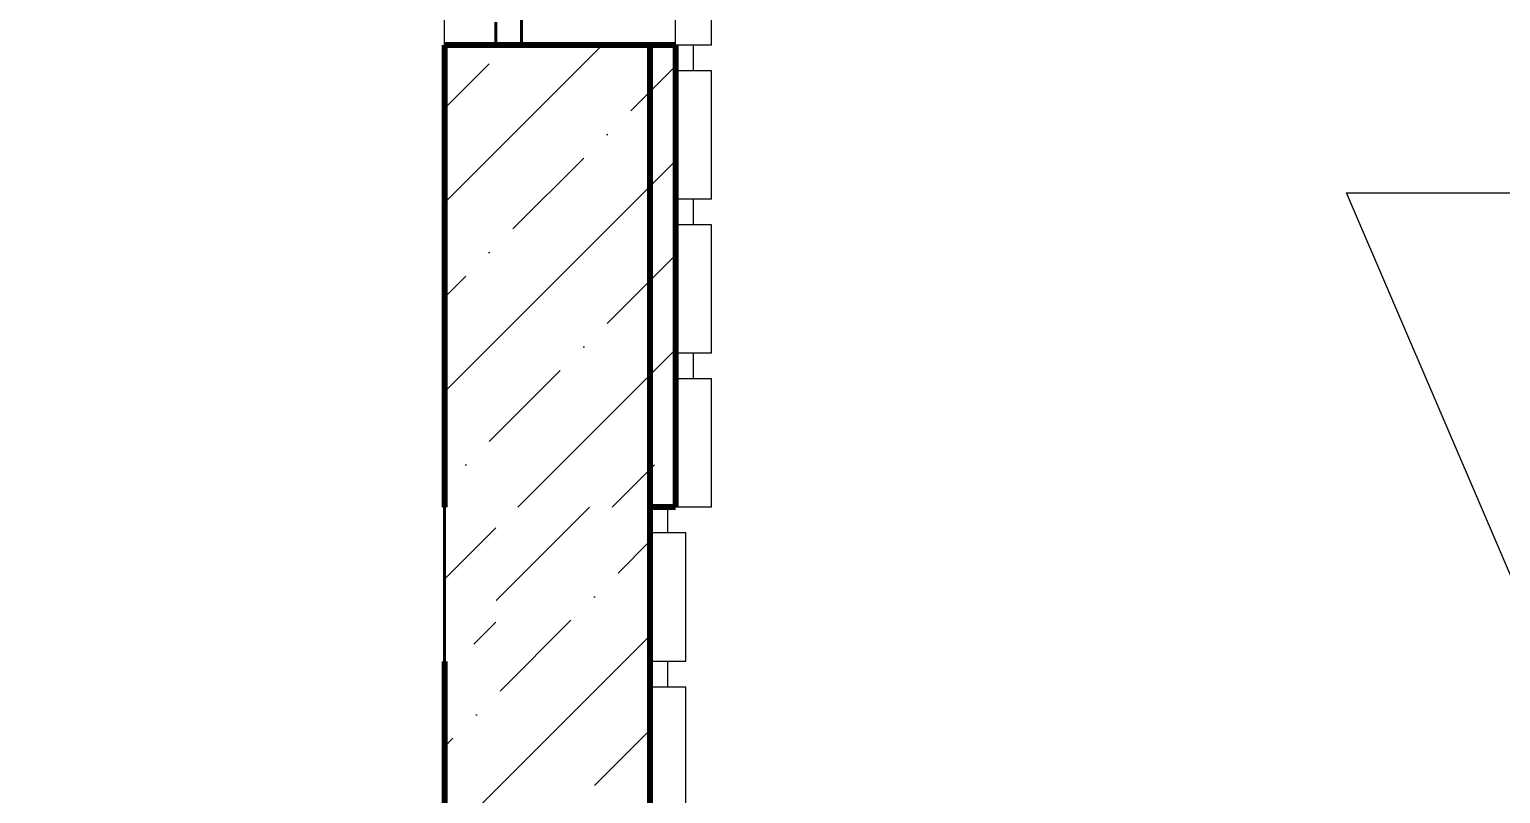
# Model space of a CAD drawing. Header units: feet. Extents: x -10410 to 374725, y -46422 to 88923.
# Drawn here: x 122956 to 125822, y 2743 to 4231 of the extents above; entities that cross this region are included whole.
import ezdxf

# ---------------------------------------------------------------- set-up
doc = ezdxf.new("R2010")
doc.units = ezdxf.units.FT
doc.header["$MEASUREMENT"] = 0
doc.set_wipeout_variables(frame=1)
doc.linetypes.add('Wipeout_Contour', pattern=[1000, 0, -1000])
for name, color, linetype in [('Интерьер - Мебель', 7, 'Continuous'), ('Конструктив - Перекрытия', 7, 'Continuous'), ('Конструктив - Стены Несущие', 7, 'Continuous')]:
    doc.layers.add(name, color=color, linetype=linetype)
for name, color, linetype, lineweight in [('Интерьер - Мебель_Ном._пера__7', 7, 'Continuous', 20), ('Конструктив - Перекрытия_Ном._пера__21', 7, 'Continuous', 40), ('Конструктив - Стены Несущие_Ном._пера__1', 7, 'Continuous', 20), ('Конструктив - Стены Несущие_Ном._пера__120', 7, 'Continuous', 5), ('Конструктив - Стены Несущие_Ном._пера__21', 7, 'Continuous', 40), ('Конструктив - Стены Несущие_Ном._пера__47', 7, 'Continuous', 80), ('Маркер - Оси_Ном._пера__1', 7, 'Continuous', 20), ('Местность - Рельеф_Ном._пера__1', 7, 'Continuous', 20)]:
    doc.layers.add(name, color=color, linetype=linetype, lineweight=lineweight)
doc.layers.add('Конструктив - Перекрытия_Ном._пера__170', color=7, linetype='Continuous', lineweight=5, true_color=0x9f9f00)
doc.styles.add('СГЕНЕРИР_СТИЛЬ_2', font='CS_Gost2304.shx')

msp = doc.modelspace()

# ---------------------------------------------------------------- linework, layer by layer
at = {"layer": 'Местность - Рельеф_Ном._пера__1', "linetype": 'Continuous'}
for p, q in [((126363.63205, 1950), (125521.50002, 3912.18436)), ((125521.50002, 3912.18436), (131104.75231, 3912.18436))]:
    msp.add_line(p, q, dxfattribs=at)

# ---------------------------------------------------------------- texts
at = {"layer": 'Маркер - Оси_Ном._пера__1', "linetype": 'Continuous', "insert": (125649.68284, 4432.59121), "char_height": 400, "attachment_point": 4, "style": 'СГЕНЕРИР_СТИЛЬ_2'}
msp.add_mtext('\\A1;{\\FCS_Gost2304.shx;Подпорная стенка}', dxfattribs=at)

# ---------------------------------------------------------------- wipeouts: each hides what was drawn before it
at = {"color": 254, "linetype": 'Wipeout_Contour', "lineweight": 0, "ltscale": 497186.836953}
msp.add_wipeout([(124284.44947, 3300), (124284.44947, 3550), (124214.44947, 3550), (124214.44947, 3300)], dxfattribs=at).dxf.layer = 'Интерьер - Мебель'
at = {"color": 254, "linetype": 'Wipeout_Contour', "lineweight": 0, "ltscale": 496926.545667}
msp.add_wipeout([(124234.44947, 2700), (124234.44947, 2950), (124164.44947, 2950), (124164.44947, 2700)], dxfattribs=at).dxf.layer = 'Интерьер - Мебель'
at = {"color": 254, "linetype": 'Wipeout_Contour', "lineweight": 0, "ltscale": 991472.331199}
msp.add_wipeout([(123764.44947, 5700), (123764.44947, 4200), (123864.44947, 4200), (123864.44947, 4245), (123839.44947, 4245), (123839.44947, 5655), (123864.44947, 5655), (123864.44947, 5700)], dxfattribs=at).dxf.layer = 'Конструктив - Стены Несущие'
at = {"color": 254, "linetype": 'Wipeout_Contour', "lineweight": 0, "ltscale": 496661.683293}
msp.add_wipeout([(123914.44947, 4200), (124214.44947, 4200), (124214.44947, 5700), (123914.44947, 5700)], dxfattribs=at).dxf.layer = 'Конструктив - Стены Несущие'
at = {"color": 254, "linetype": 'Wipeout_Contour', "lineweight": 0, "ltscale": 615630.540236}
msp.add_wipeout([(122564.44939, 2686.18038), (122816.81014, 2559.99999), (123764.44947, 2559.99999), (123764.44947, 2999.99999), (122564.44939, 2999.99999)], dxfattribs=at).dxf.layer = 'Конструктив - Стены Несущие'

# ---------------------------------------------------------------- next in the draw order: linework, layer by layer
at = {"layer": 'Интерьер - Мебель_Ном._пера__7', "linetype": 'Continuous'}
for p, q in [((124284.44947, 3300), (124284.44947, 3550)), ((124234.44947, 3300), (124214.44947, 3300)), ((124284.44947, 3300), (124234.44947, 3300)), ((124234.44947, 2700), (124234.44947, 2950))]:
    msp.add_line(p, q, dxfattribs=at)
at = {"layer": 'Конструктив - Стены Несущие_Ном._пера__1', "linetype": 'Continuous'}
msp.add_line((123764.44947, 4200), (123764.44947, 5700), dxfattribs=at)
at = {"layer": 'Конструктив - Стены Несущие_Ном._пера__21', "linetype": 'Continuous'}
for p, q in [((123864.44947, 4245), (123864.44947, 4200)), ((123914.44947, 4270), (123914.44947, 4200))]:
    msp.add_line(p, q, dxfattribs=at)

# ---------------------------------------------------------------- next in the draw order: wipeouts: each hides what was drawn before it
at = {"color": 254, "linetype": 'Wipeout_Contour', "lineweight": 0, "ltscale": 497133.519559}
msp.add_wipeout([(124249.44947, 3550), (124249.44947, 3600), (124214.44947, 3600), (124214.44947, 3550)], dxfattribs=at).dxf.layer = 'Интерьер - Мебель'
at = {"color": 254, "linetype": 'Wipeout_Contour', "lineweight": 0, "ltscale": 496870.330322}
msp.add_wipeout([(124199.44947, 2950), (124199.44947, 3000), (124164.44947, 3000), (124164.44947, 2950)], dxfattribs=at).dxf.layer = 'Интерьер - Мебель'

# ---------------------------------------------------------------- next in the draw order: linework, layer by layer
at = {"layer": 'Интерьер - Мебель_Ном._пера__7', "linetype": 'Continuous'}
for p, q in [((124284.44947, 3550), (124214.44947, 3550)), ((124234.44947, 2950), (124164.44947, 2950))]:
    msp.add_line(p, q, dxfattribs=at)

# ---------------------------------------------------------------- next in the draw order: wipeouts: each hides what was drawn before it
at = {"color": 254, "linetype": 'Wipeout_Contour', "lineweight": 0, "ltscale": 497221.349905}
msp.add_wipeout([(124284.44947, 3600), (124284.44947, 3850), (124214.44947, 3850), (124214.44947, 3600)], dxfattribs=at).dxf.layer = 'Интерьер - Мебель'
at = {"color": 254, "linetype": 'Wipeout_Contour', "lineweight": 0, "ltscale": 496955.281444}
msp.add_wipeout([(124234.44947, 3000), (124234.44947, 3250), (124164.44947, 3250), (124164.44947, 3000)], dxfattribs=at).dxf.layer = 'Интерьер - Мебель'

# ---------------------------------------------------------------- next in the draw order: linework, layer by layer
at = {"layer": 'Интерьер - Мебель_Ном._пера__7', "linetype": 'Continuous'}
for p, q in [((124284.44947, 3600), (124284.44947, 3850)), ((124284.44947, 3600), (124214.44947, 3600)), ((124249.44947, 3550), (124249.44947, 3600)), ((124234.44947, 3000), (124234.44947, 3250)), ((124234.44947, 3000), (124164.44947, 3000)), ((124199.44947, 2950), (124199.44947, 3000))]:
    msp.add_line(p, q, dxfattribs=at)

# ---------------------------------------------------------------- next in the draw order: wipeouts: each hides what was drawn before it
at = {"color": 254, "linetype": 'Wipeout_Contour', "lineweight": 0, "ltscale": 497169.484448}
msp.add_wipeout([(124249.44947, 3850), (124249.44947, 3900), (124214.44947, 3900), (124214.44947, 3850)], dxfattribs=at).dxf.layer = 'Интерьер - Мебель'
at = {"color": 254, "linetype": 'Wipeout_Contour', "lineweight": 0, "ltscale": 496900.518366}
msp.add_wipeout([(124199.44947, 3250), (124199.44947, 3300), (124164.44947, 3300), (124164.44947, 3250)], dxfattribs=at).dxf.layer = 'Интерьер - Мебель'

# ---------------------------------------------------------------- next in the draw order: hatches: boundary and pattern name
at = {"layer": 'Конструктив - Стены Несущие_Ном._пера__120', "linetype": 'Continuous'}
h = msp.add_hatch(dxfattribs=at)
h.set_pattern_fill('ЖЕЛЕЗОБЕТОН', color=256, style=0, pattern_type=2)
h.set_pattern_definition([(45, (123964.45, 2850), (-183.85, 183.85), []), (45, (123872.53, 2941.92), (-183.85, 183.85), [195, -65, 0, -65])])
h.paths.add_polyline_path([(124164.44947, 2400), (124164.44947, 3300), (123864.44947, 3300), (123864.44947, 3000), (123764.44947, 3000), (123764.44947, 2400)])

# ---------------------------------------------------------------- next in the draw order: linework, layer by layer
at = {"layer": 'Интерьер - Мебель_Ном._пера__7', "linetype": 'Continuous'}
for p, q in [((124284.44947, 3850), (124214.44947, 3850)), ((124199.44947, 3250), (124199.44947, 3300)), ((124234.44947, 3250), (124164.44947, 3250))]:
    msp.add_line(p, q, dxfattribs=at)
at = {"layer": 'Конструктив - Стены Несущие_Ном._пера__47', "linetype": 'Continuous'}
for p, q in [((124164.44947, 4200), (124164.44947, 2400)), ((124214.44947, 3300), (124164.44947, 3300))]:
    msp.add_line(p, q, dxfattribs=at)

# ---------------------------------------------------------------- next in the draw order: wipeouts: each hides what was drawn before it
at = {"color": 254, "linetype": 'Wipeout_Contour', "lineweight": 0, "ltscale": 497258.756343}
msp.add_wipeout([(124284.44947, 3900), (124284.44947, 4150), (124214.44947, 4150), (124214.44947, 3900)], dxfattribs=at).dxf.layer = 'Интерьер - Мебель'

# ---------------------------------------------------------------- next in the draw order: linework, layer by layer
at = {"layer": 'Интерьер - Мебель_Ном._пера__7', "linetype": 'Continuous'}
for p, q in [((124284.44947, 3900), (124284.44947, 4150)), ((124284.44947, 3900), (124214.44947, 3900)), ((124249.44947, 3850), (124249.44947, 3900))]:
    msp.add_line(p, q, dxfattribs=at)

# ---------------------------------------------------------------- next in the draw order: wipeouts: each hides what was drawn before it
at = {"color": 254, "linetype": 'Wipeout_Contour', "lineweight": 0, "ltscale": 497208.342915}
msp.add_wipeout([(124249.44947, 4150), (124249.44947, 4200), (124214.44947, 4200), (124214.44947, 4150)], dxfattribs=at).dxf.layer = 'Интерьер - Мебель'

# ---------------------------------------------------------------- next in the draw order: linework, layer by layer
at = {"layer": 'Интерьер - Мебель_Ном._пера__7', "linetype": 'Continuous'}
msp.add_line((124284.44947, 4150), (124214.44947, 4150), dxfattribs=at)

# ---------------------------------------------------------------- next in the draw order: wipeouts: each hides what was drawn before it
at = {"color": 254, "linetype": 'Wipeout_Contour', "lineweight": 0, "ltscale": 497299.055616}
msp.add_wipeout([(124284.44947, 4200), (124284.44947, 4450), (124214.44947, 4450), (124214.44947, 4200)], dxfattribs=at).dxf.layer = 'Интерьер - Мебель'

# ---------------------------------------------------------------- next in the draw order: hatches: boundary and pattern name
at = {"layer": 'Конструктив - Стены Несущие_Ном._пера__120', "linetype": 'Continuous'}
h = msp.add_hatch(dxfattribs=at)
h.set_pattern_fill('ЖЕЛЕЗОБЕТОН', color=256, style=0, pattern_type=2)
h.set_pattern_definition([(45, (123989.45, 3750), (-183.85, 183.85), []), (45, (123897.53, 3841.92), (-183.85, 183.85), [195, -65, 0, -65])])
h.paths.add_polyline_path([(124214.44947, 4200), (123764.44947, 4200), (123764.44947, 3300), (124214.44947, 3300)])

# ---------------------------------------------------------------- next in the draw order: linework, layer by layer
at = {"layer": 'Интерьер - Мебель_Ном._пера__7', "linetype": 'Continuous'}
for p, q in [((124284.44947, 4200), (124284.44947, 4450)), ((124284.44947, 4200), (124214.44947, 4200)), ((124249.44947, 4150), (124249.44947, 4200))]:
    msp.add_line(p, q, dxfattribs=at)
at = {"layer": 'Конструктив - Стены Несущие_Ном._пера__1', "linetype": 'Continuous'}
msp.add_line((124214.44947, 4200), (124214.44947, 5700), dxfattribs=at)
at = {"layer": 'Конструктив - Стены Несущие_Ном._пера__47', "linetype": 'Continuous'}
msp.add_line((124214.44947, 4200), (124214.44947, 3300), dxfattribs=at)
at = {"layer": 'Конструктив - Стены Несущие_Ном._пера__47', "linetype": 'Continuous', "flags": 128}
msp.add_lwpolyline([(124214.44947, 4200), (123914.44947, 4200), (123864.44947, 4200), (123764.44947, 4200)], dxfattribs=at)

# ---------------------------------------------------------------- next in the draw order: wipeouts: each hides what was drawn before it
at = {"color": 254, "linetype": 'Wipeout_Contour', "lineweight": 0, "ltscale": 495418.41514}
msp.add_wipeout([(123864.44947, 3000), (123864.44947, 3300), (123764.44947, 3300), (123764.44947, 3000)], dxfattribs=at).dxf.layer = 'Конструктив - Перекрытия'

# ---------------------------------------------------------------- next in the draw order: hatches: boundary and pattern name
at = {"layer": 'Конструктив - Перекрытия_Ном._пера__170', "linetype": 'Continuous'}
h = msp.add_hatch(dxfattribs=at)
h.set_pattern_fill('ЖЕЛЕЗОБЕТОН', color=256, style=0, pattern_type=2)
h.set_pattern_definition([(45, (0, 0), (-183.84776, 183.84776), []), (45, (-91.92, 91.92), (-183.84776, 183.84776), [195, -65, 0, -65])])
h.paths.add_polyline_path([(123864.44947, 3000), (123864.44947, 3300), (123764.44947, 3300), (123764.44947, 3000)])

# ---------------------------------------------------------------- next in the draw order: linework, layer by layer
at = {"layer": 'Конструктив - Перекрытия_Ном._пера__21', "linetype": 'Continuous'}
msp.add_line((123764.44947, 3300), (123764.44947, 3000), dxfattribs=at)
at = {"layer": 'Конструктив - Стены Несущие_Ном._пера__47', "linetype": 'Continuous'}
for p, q in [((123764.44947, 4200), (123764.44947, 3300)), ((123764.44947, 3000), (123764.44947, 2400))]:
    msp.add_line(p, q, dxfattribs=at)

doc.saveas('drawing.dxf')
